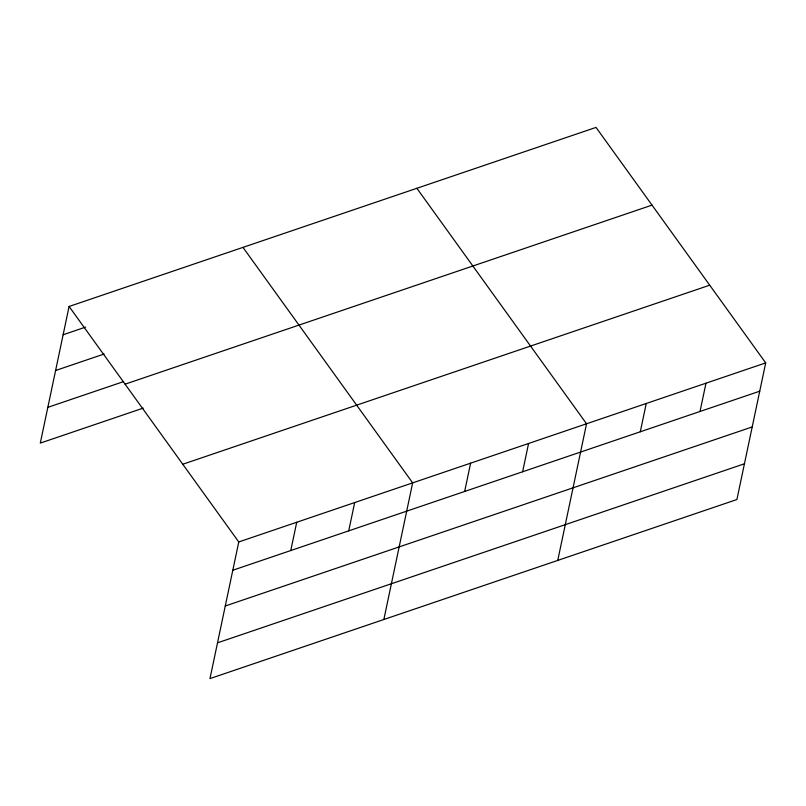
<?xml version="1.0" encoding="UTF-8"?>
<svg xmlns="http://www.w3.org/2000/svg" width="806" height="806" viewBox="0 0 806 806"><rect width="100%" height="100%" fill="white"/><g stroke="black" fill="none" stroke-linecap="round" stroke-linejoin="round"><path stroke-width="1.21" d="M69.094 306.471L238.767 541.954L209.973 678.592L736.906 499.529L765.7 362.901L596.027 127.408L69.094 306.471L40.3 443.099L143.216 408.128M290.765 550.548L296.729 522.258M348.726 530.852L354.69 502.561M383.858 619.502L412.652 482.875L242.979 247.382M464.659 491.459L470.613 463.178M522.62 471.772L528.575 443.481M557.752 560.412L586.546 423.785L416.873 188.292M640.296 431.774L646.261 403.494M700.021 411.483L705.985 383.193M63.13 334.762L85.607 327.115M55.594 370.508L104.095 354.025M47.836 407.342L123.54 381.621M125.081 384.18L652.024 205.127M182.771 464.246L709.703 285.193M238.767 541.954L765.7 362.901M232.803 570.245L759.736 391.192M225.267 606.001L752.2 426.948M217.509 642.835L744.442 463.782"/></g></svg>
